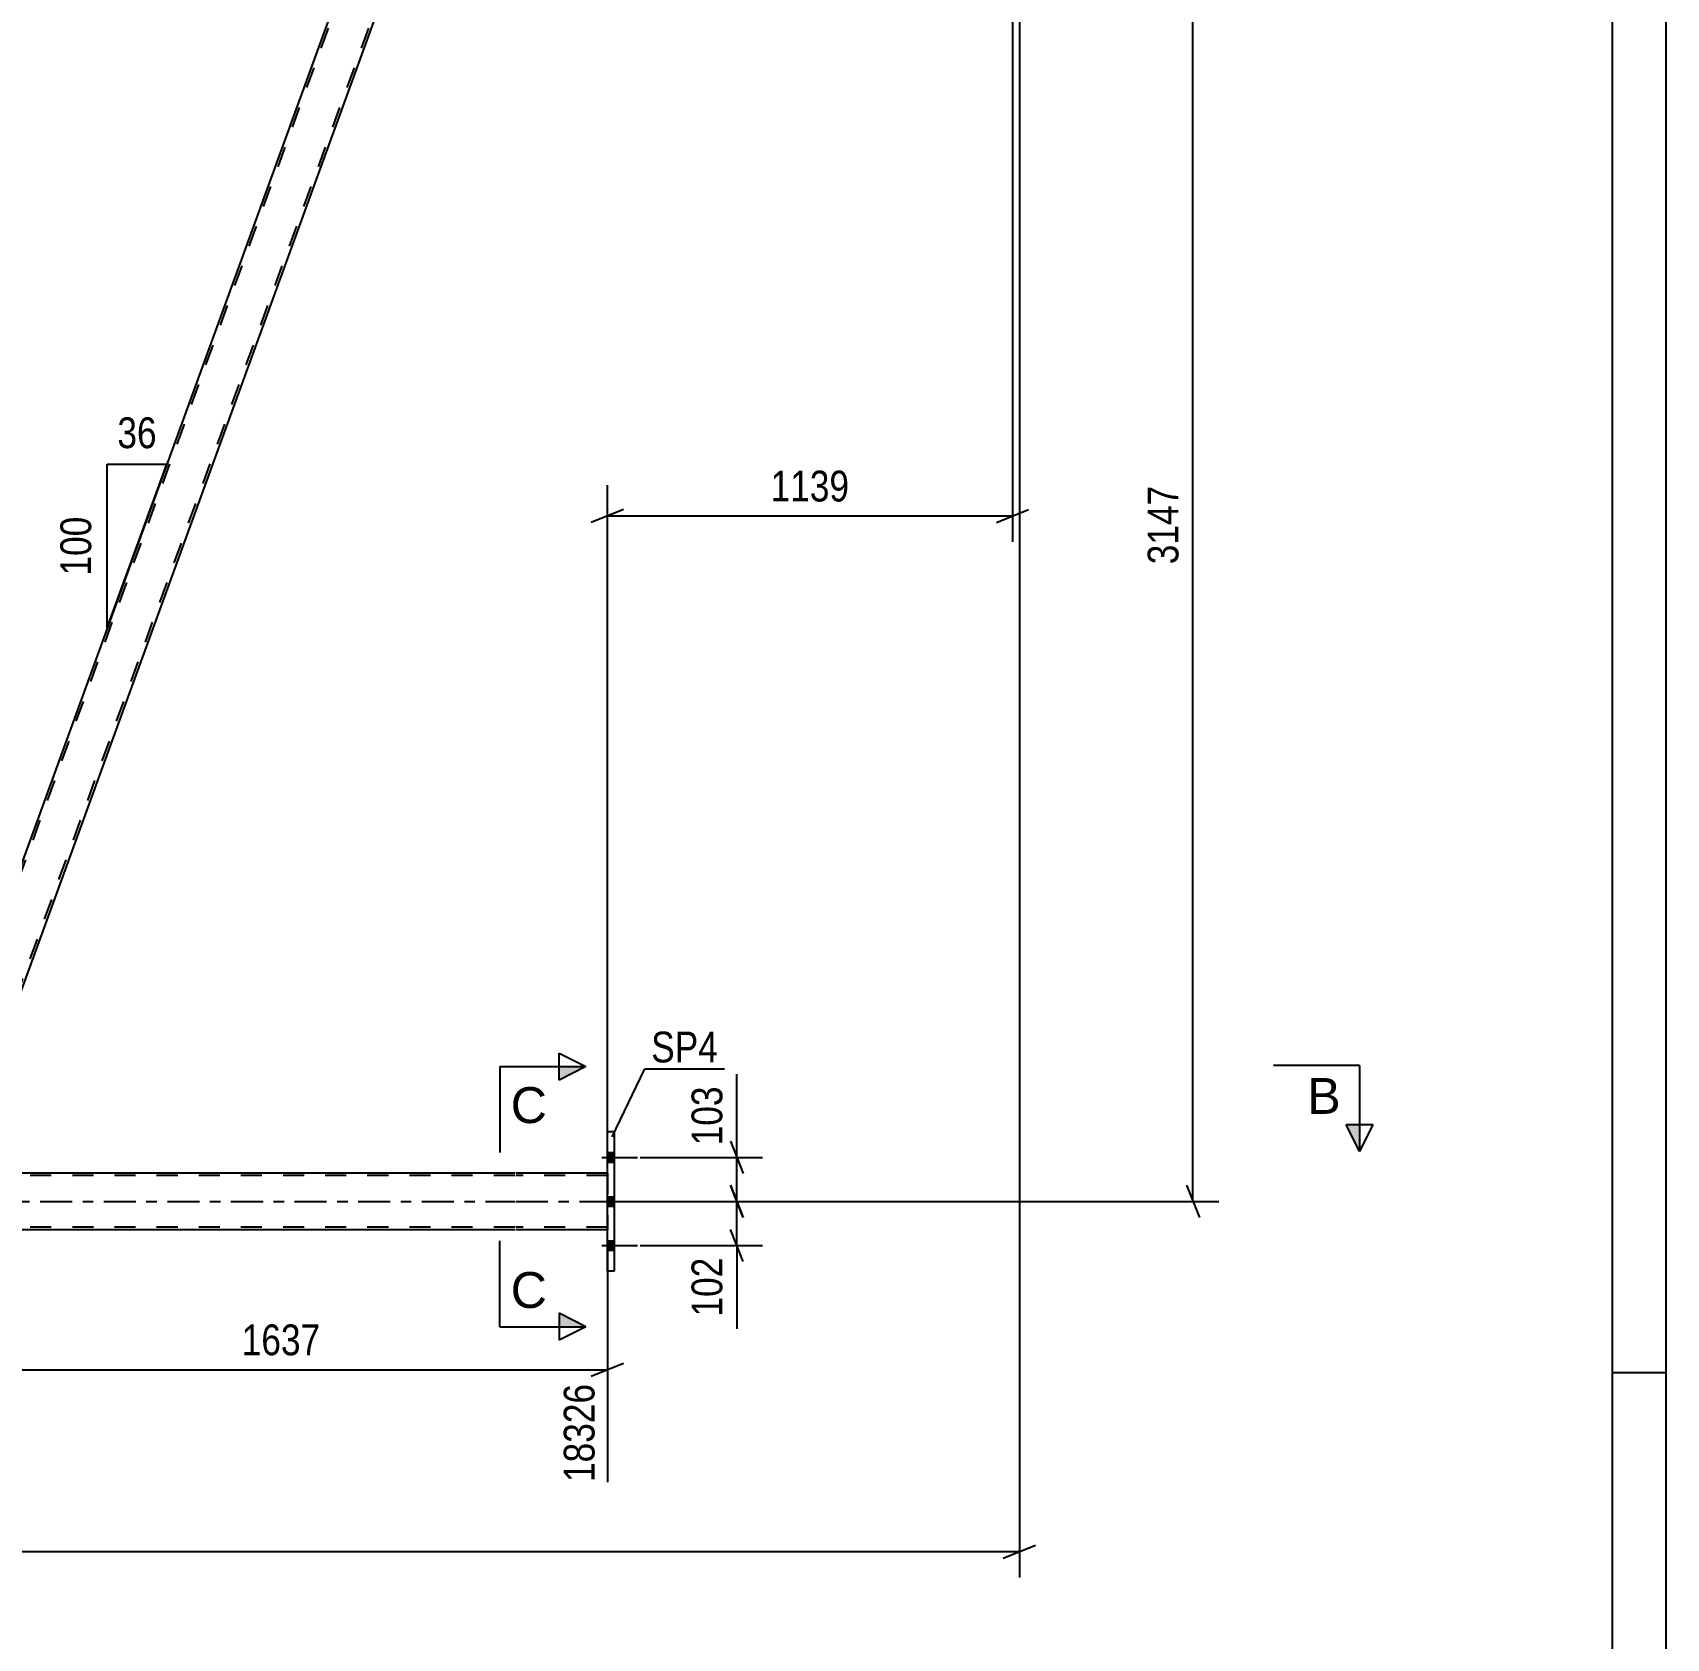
# Model space of a CAD drawing. Header units: millimetres. Extents: x 0 to 841, y 0 to 594.
# Drawn here: x 689 to 841, y 273.3 to 422.7 of the extents above; entities that cross this region are included whole.
import ezdxf

# ---------------------------------------------------------------- set-up
doc = ezdxf.new("R2010")
doc.units = ezdxf.units.MM
doc.linetypes.add('DXK_LINE_DOT2', pattern=[3.9198, 1.9599, -1.9599])
doc.linetypes.add('DXK_LINE_DOT3', pattern=[5.9187, 2.979, -0.9799, 0.9799, -0.9799])
doc.styles.add('Arial', font='ARIAL.TTF', dxfattribs={"height": 0.2})
doc.styles.add('Arial Narrow', font='ARIALN.TTF', dxfattribs={"height": 0.2})

# ---------------------------------------------------------------- blocks, each defined once
blk = doc.blocks.new('Unknown-247343161-1137')
at = {"color": 5, "linetype": 'Continuous'}
for p, q in [((841, 0), (841, 594)), ((836, 5), (836, 589)), ((841, 298), (836, 298))]:
    blk.add_line(p, q, dxfattribs=at)
blk = doc.blocks.new('Part-247343161-27472 - 2635')
at = {"color": 7, "linetype": 'DXK_LINE_DOT2'}
for p, q in [((733.87, 316.35), (62.33, 316.35)), ((742.49, 316.35), (733.97, 316.35)), ((742.49, 316.59), (742.49, 311.31)), ((733.87, 311.55), (62.33, 311.55)), ((742.49, 311.55), (733.97, 311.55))]:
    blk.add_line(p, q, dxfattribs=at)
at = {"color": 2, "linetype": 'Continuous'}
for p, q in [((733.87, 316.59), (601.08, 316.59)), ((742.49, 316.59), (733.97, 316.59)), ((733.87, 311.31), (601.08, 311.31)), ((742.49, 311.31), (733.97, 311.31))]:
    blk.add_line(p, q, dxfattribs=at)
at = {"color": 7, "linetype": 'DXK_LINE_DOT3'}
for p, q in [((62.33, 313.95), (733.87, 313.95)), ((733.97, 313.95), (742.49, 313.95))]:
    blk.add_line(p, q, dxfattribs=at)
blk = doc.blocks.new('Part-247343161-27361 - 2635')
at = {"color": 7, "linetype": 'DXK_LINE_DOT2'}
for p, q in [((721.87, 437.81), (677.75, 316.59)), ((725.62, 437.81), (681.5, 316.59)), ((678.76, 320.06), (677.5, 316.59)), ((681.75, 316.59), (677.5, 316.59))]:
    blk.add_line(p, q, dxfattribs=at)
at = {"color": 2, "linetype": 'Continuous'}
for p, q in [((721.62, 437.81), (678.76, 320.06)), ((725.87, 437.81), (681.75, 316.59)), ((721.62, 437.81), (725.87, 437.81))]:
    blk.add_line(p, q, dxfattribs=at)
blk = doc.blocks.new('Part-247343161-27370 - 2635')
at = {"color": 2, "linetype": 'Continuous'}
for p, q in [((742.49, 307.45), (742.49, 320.45)), ((742.49, 320.45), (743.13, 320.45)), ((743.13, 320.45), (743.13, 307.45)), ((743.13, 307.45), (742.49, 307.45))]:
    blk.add_line(p, q, dxfattribs=at)
blk = doc.blocks.new('Bolt-247343161-27476 - 2635')
at = {"linetype": 'Continuous'}
for points in [[(743.13, 317.61), (743.13, 318.49), (742.49, 318.49), (742.49, 317.61)], [(743.13, 317.61), (743.13, 318.49), (742.49, 318.49), (742.49, 317.61)], [(743.13, 317.61), (743.13, 318.49), (742.49, 318.49), (742.49, 317.61)], [(743.13, 313.51), (743.13, 314.39), (742.49, 314.39), (742.49, 313.51)], [(743.13, 313.51), (743.13, 314.39), (742.49, 314.39), (742.49, 313.51)], [(743.13, 309.41), (743.13, 310.29), (742.49, 310.29), (742.49, 309.41)], [(743.13, 309.41), (743.13, 310.29), (742.49, 310.29), (742.49, 309.41)], [(743.13, 309.41), (743.13, 310.29), (742.49, 310.29), (742.49, 309.41)]]:
    blk.add_hatch(color=1, dxfattribs=at).paths.add_polyline_path(points)
at = {"color": 1, "linetype": 'Continuous'}
for p, q in [((741.97, 318.05), (745.29, 318.05)), ((741.97, 318.05), (745.29, 318.05)), ((741.97, 318.05), (745.29, 318.05)), ((742.49, 318.49), (743.13, 318.49)), ((742.49, 318.49), (743.13, 318.49)), ((742.49, 318.49), (743.13, 318.49)), ((742.49, 317.61), (743.13, 317.61)), ((742.49, 317.61), (743.13, 317.61)), ((742.49, 317.61), (743.13, 317.61)), ((741.97, 313.95), (745.29, 313.95)), ((741.97, 313.95), (745.29, 313.95)), ((742.49, 314.39), (743.13, 314.39)), ((742.49, 314.39), (743.13, 314.39)), ((742.49, 313.51), (743.13, 313.51)), ((742.49, 313.51), (743.13, 313.51)), ((742.49, 310.29), (743.13, 310.29)), ((742.49, 310.29), (743.13, 310.29)), ((742.49, 310.29), (743.13, 310.29)), ((741.97, 309.85), (745.29, 309.85)), ((741.97, 309.85), (745.29, 309.85)), ((741.97, 309.85), (745.29, 309.85)), ((742.49, 309.41), (743.13, 309.41)), ((742.49, 309.41), (743.13, 309.41)), ((742.49, 309.41), (743.13, 309.41))]:
    blk.add_line(p, q, dxfattribs=at)
blk = doc.blocks.new('StraightDimension-247343161-42264 - 2635')
at = {"color": 7, "linetype": 'Continuous'}
for p, q in [((753.93, 319.55), (755.13, 316.55)), ((745.53, 318.05), (756.93, 318.05)), ((754.53, 313.95), (754.53, 318.05)), ((755.13, 312.45), (753.93, 315.45)), ((743.49, 313.95), (756.93, 313.95))]:
    blk.add_line(p, q, dxfattribs=at)
at = {"color": 0}
blk.add_wipeout([(753.78, 325.26), (749.58, 325.26), (749.58, 318.57), (753.78, 318.57)], dxfattribs=at)
at = {"color": 7, "linetype": 'Continuous'}
blk.add_line((754.53, 318.05), (754.53, 325.78), dxfattribs=at)
blk.add_line((754.53, 318.05), (754.53, 325.78), dxfattribs=at)
at = {"color": 3, "style": 'Arial Narrow'}
blk.add_text('103', height=2.863, rotation=90.0002, dxfattribs=at).set_placement((753.18, 319.17))
blk = doc.blocks.new('AngleDimension-247343161-46928 - 2635')
at = {"color": 7, "linetype": 'Continuous'}
for p, q in [((695.96, 382.52), (701.5, 382.52)), ((695.96, 367.3), (701.5, 382.52)), ((695.96, 367.3), (695.96, 382.52)), ((699.7, 377.59), (701.5, 382.52))]:
    blk.add_line(p, q, dxfattribs=at)
at = {"color": 0}
for points in [[(701.15, 383.42), (701.15, 387.62), (696.3, 387.62), (696.3, 383.42)], [(695.06, 378.25), (690.86, 378.25), (690.86, 371.57), (695.06, 371.57)]]:
    blk.add_wipeout(points, dxfattribs=at)
at = {"color": 3, "style": 'Arial Narrow'}
blk.add_text('36', height=2.863, dxfattribs=at).set_placement((696.9, 384.02))
blk.add_text('100', height=2.863, rotation=90.0002, dxfattribs=at).set_placement((694.46, 372.17))
blk = doc.blocks.new('StraightDimension-247343161-46720 - 2635')
at = {"color": 7, "linetype": 'Continuous'}
for p, q in [((780.81, 432.31), (780.81, 278.97)), ((53.07, 281.37), (780.81, 281.37)), ((779.31, 280.77), (782.31, 281.97))]:
    blk.add_line(p, q, dxfattribs=at)
blk = doc.blocks.new('StraightDimension-247343161-42256 - 2635')
at = {"color": 7, "linetype": 'Continuous'}
for p, q in [((797.56, 438.31), (796.36, 441.31)), ((781.17, 439.81), (799.36, 439.81)), ((796.96, 313.95), (796.96, 439.81)), ((796.36, 315.45), (797.56, 312.45)), ((743.49, 313.95), (799.36, 313.95))]:
    blk.add_line(p, q, dxfattribs=at)
at = {"color": 0}
blk.add_wipeout([(796.21, 381.13), (792.01, 381.13), (792.01, 372.62), (796.21, 372.62)], dxfattribs=at)
at = {"color": 3, "style": 'Arial Narrow'}
blk.add_text('3147', height=2.863, rotation=90.0002, dxfattribs=at).set_placement((795.61, 373.22))
blk = doc.blocks.new('StraightDimension-247343161-42265 - 2635')
at = {"color": 7, "linetype": 'Continuous'}
for p, q in [((753.93, 315.45), (755.13, 312.45)), ((743.49, 313.95), (756.93, 313.95)), ((754.53, 309.85), (754.53, 313.95)), ((755.13, 308.35), (753.93, 311.35)), ((745.53, 309.85), (756.93, 309.85))]:
    blk.add_line(p, q, dxfattribs=at)
at = {"color": 0}
blk.add_wipeout([(753.78, 309.32), (749.58, 309.32), (749.58, 302.64), (753.78, 302.64)], dxfattribs=at)
at = {"color": 7, "linetype": 'Continuous'}
blk.add_line((754.53, 309.85), (754.53, 302.11), dxfattribs=at)
blk.add_line((754.53, 309.85), (754.53, 302.11), dxfattribs=at)
at = {"color": 3, "style": 'Arial Narrow'}
blk.add_text('102', height=2.863, rotation=90.0002, dxfattribs=at).set_placement((753.18, 303.24))
blk = doc.blocks.new('StraightDimension-247343161-42302 - 2635')
at = {"color": 7, "linetype": 'Continuous'}
for p, q in [((780.17, 436.81), (780.17, 375.31)), ((742.49, 317.59), (742.49, 380.56)), ((743.99, 378.31), (740.99, 377.11)), ((742.49, 377.71), (780.17, 377.71)), ((778.67, 377.11), (781.67, 378.31))]:
    blk.add_line(p, q, dxfattribs=at)
at = {"color": 0}
blk.add_wipeout([(765.59, 378.46), (765.59, 382.66), (757.07, 382.66), (757.07, 378.46)], dxfattribs=at)
at = {"color": 3, "style": 'Arial Narrow'}
blk.add_text('1139', height=2.863, dxfattribs=at).set_placement((757.67, 379.06))
blk = doc.blocks.new('StraightDimension-247343161-45271 - 2635')
at = {"color": 7, "linetype": 'Continuous'}
for p, q in [((681.75, 315.59), (681.75, 287.85)), ((742.49, 310.31), (742.49, 287.85)), ((683.25, 298.89), (680.25, 297.69)), ((681.75, 298.29), (742.49, 298.29)), ((740.99, 297.69), (743.99, 298.89))]:
    blk.add_line(p, q, dxfattribs=at)
at = {"color": 0}
blk.add_wipeout([(716.38, 299.04), (716.38, 303.24), (707.87, 303.24), (707.87, 299.04)], dxfattribs=at)
at = {"color": 0, "linetype": 'Continuous'}
blk.add_wipeout([(741.89, 297.59), (737.69, 297.59), (737.69, 287.25), (741.89, 287.25)], dxfattribs=at)
at = {"color": 3, "style": 'Arial Narrow'}
blk.add_text('1637', height=2.863, dxfattribs=at).set_placement((708.47, 299.64))
at = {"color": 3, "linetype": 'Continuous', "style": 'Arial Narrow'}
blk.add_text('18326', height=2.863, rotation=90.0002, dxfattribs=at).set_placement((741.29, 287.85))
blk = doc.blocks.new('SectionMark-247343161-3943 - 2635')
at = {"linetype": 'Continuous'}
blk.add_hatch(color=6, dxfattribs=at).paths.add_polyline_path([(811.21, 321.09), (812.46, 321.09), (812.46, 318.59)])
at = {"color": 6, "linetype": 'Continuous'}
for p, q in [((812.46, 326.59), (804.46, 326.59)), ((812.46, 326.59), (812.46, 318.59)), ((811.21, 321.09), (813.71, 321.09)), ((812.46, 318.59), (811.21, 321.09)), ((813.71, 321.09), (812.46, 318.59))]:
    blk.add_line(p, q, dxfattribs=at)
at = {"color": 0, "linetype": 'Continuous'}
blk.add_wipeout([(810.71, 322.09), (810.71, 325.59), (807.6, 325.59), (807.6, 322.09)], dxfattribs=at)
at = {"color": 3, "linetype": 'Continuous', "style": 'Arial'}
blk.add_text('B', height=3.34, dxfattribs=at).set_placement((807.6, 322.09))
blk = doc.blocks.new('SectionMark-247343161-48224 - 2635')
at = {"linetype": 'Continuous'}
for points in [[(737.99, 325.24), (737.99, 326.49), (740.49, 326.49)], [(737.99, 302.29), (737.99, 303.54), (740.49, 302.29)]]:
    blk.add_hatch(color=6, dxfattribs=at).paths.add_polyline_path(points)
at = {"color": 6, "linetype": 'Continuous'}
for p, q in [((737.99, 325.24), (737.99, 327.74)), ((737.99, 327.74), (740.49, 326.49)), ((732.49, 326.49), (732.49, 318.49)), ((732.49, 326.49), (740.49, 326.49)), ((740.49, 326.49), (737.99, 325.24)), ((732.49, 302.29), (732.49, 310.29)), ((740.49, 302.29), (737.99, 303.54)), ((737.99, 303.54), (737.99, 301.04)), ((732.49, 302.29), (740.49, 302.29)), ((740.49, 302.29), (737.99, 301.04))]:
    blk.add_line(p, q, dxfattribs=at)
at = {"color": 0, "linetype": 'Continuous'}
for points in [[(736.86, 321.24), (736.86, 324.74), (733.49, 324.74), (733.49, 321.24)], [(736.86, 304.04), (736.86, 307.54), (733.49, 307.54), (733.49, 304.04)]]:
    blk.add_wipeout(points, dxfattribs=at)
at = {"color": 3, "linetype": 'Continuous', "style": 'Arial'}
for p in [(733.49, 321.24), (733.49, 304.04)]:
    blk.add_text('C', height=3.34, dxfattribs=at).set_placement(p)
blk = doc.blocks.new('Mark-247343161-42396 - 2635')
at = {"color": 0}
blk.add_wipeout([(752.77, 326.88), (752.77, 329.88), (746.56, 329.88), (746.56, 326.88)], dxfattribs=at)
blk.add_wipeout([(752.77, 326.88), (752.77, 329.88), (746.56, 329.88), (746.56, 326.88)], dxfattribs=at)
at = {"color": 30, "linetype": 'Continuous'}
for p, q in [((742.92, 319.96), (745.96, 326.28)), ((745.96, 326.28), (753.37, 326.28))]:
    blk.add_line(p, q, dxfattribs=at)
at = {"color": 3, "style": 'Arial Narrow'}
blk.add_text('SP4', height=2.863, dxfattribs=at).set_placement((746.56, 326.88))

msp = doc.modelspace()

# ---------------------------------------------------------------- block references
for name in ['Unknown-247343161-1137', 'Part-247343161-27361 - 2635', 'Part-247343161-27370 - 2635', 'Bolt-247343161-27476 - 2635', 'Part-247343161-27472 - 2635']:
    msp.add_blockref(name, (0, 0))

# ---------------------------------------------------------------- next in the draw order: block references
for name in ['AngleDimension-247343161-46928 - 2635', 'StraightDimension-247343161-42264 - 2635']:
    msp.add_blockref(name, (0, 0))

# ---------------------------------------------------------------- next in the draw order: block references
msp.add_blockref('StraightDimension-247343161-46720 - 2635', (0, 0))

# ---------------------------------------------------------------- next in the draw order: block references
msp.add_blockref('StraightDimension-247343161-42256 - 2635', (0, 0))

# ---------------------------------------------------------------- next in the draw order: block references
for name in ['StraightDimension-247343161-42302 - 2635', 'StraightDimension-247343161-42265 - 2635']:
    msp.add_blockref(name, (0, 0))

# ---------------------------------------------------------------- next in the draw order: block references
for name in ['SectionMark-247343161-3943 - 2635', 'StraightDimension-247343161-45271 - 2635']:
    msp.add_blockref(name, (0, 0))

# ---------------------------------------------------------------- next in the draw order: block references
for name in ['Mark-247343161-42396 - 2635', 'SectionMark-247343161-48224 - 2635']:
    msp.add_blockref(name, (0, 0))

doc.saveas('drawing.dxf')
